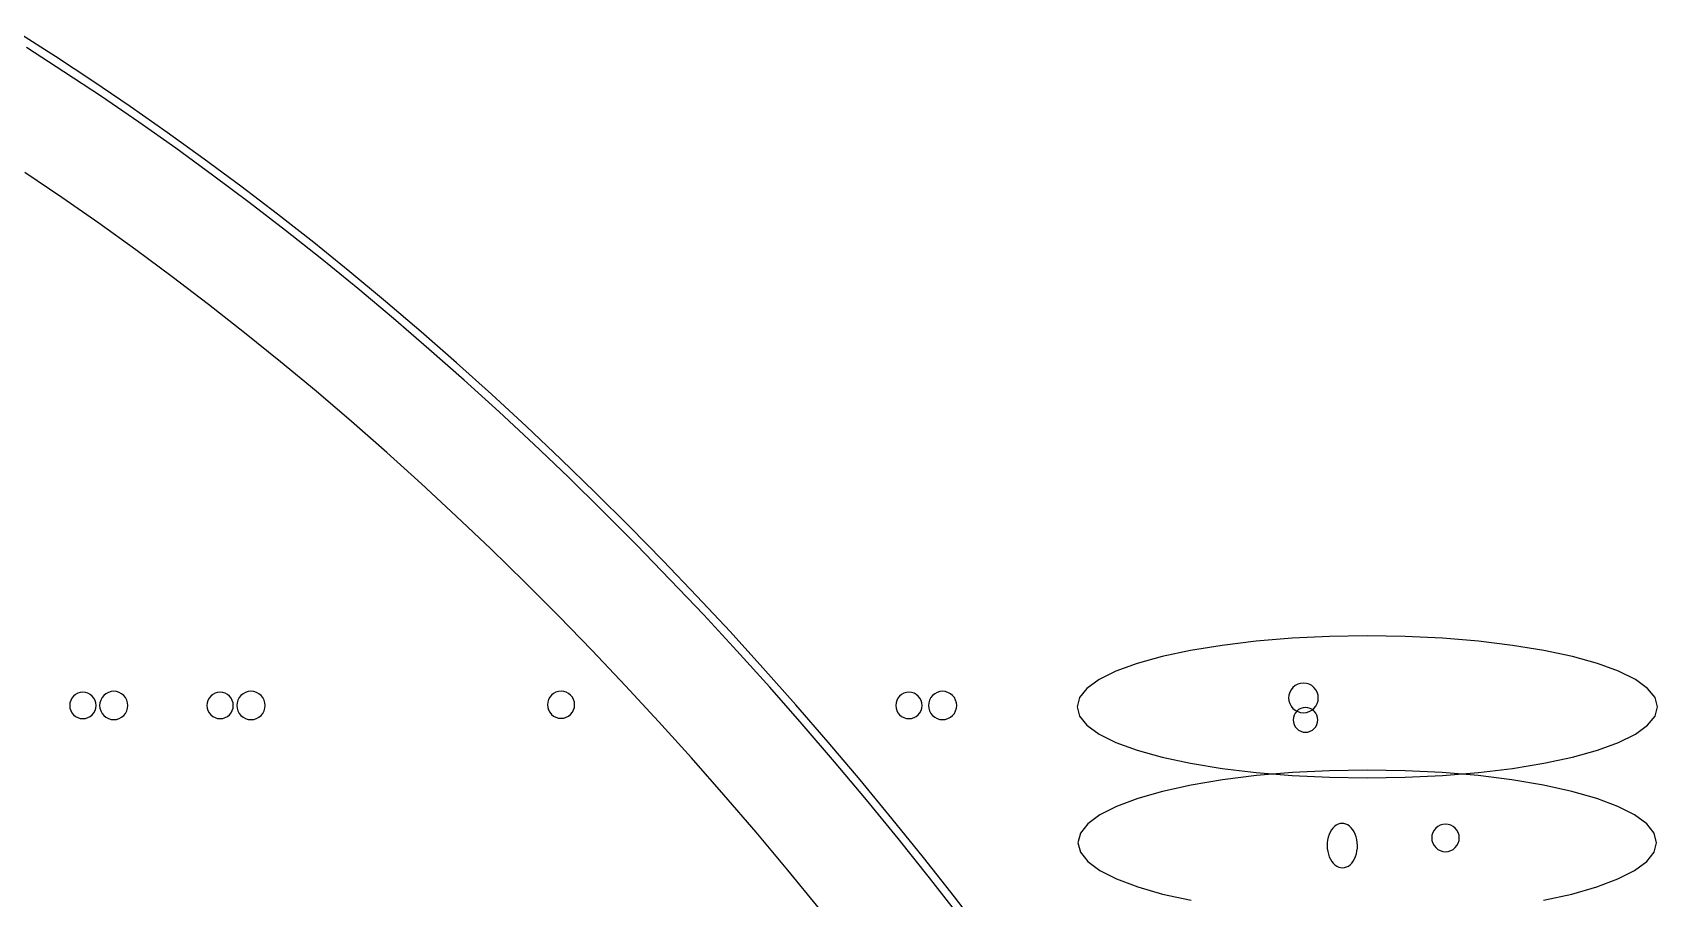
# Model space of a CAD drawing. Extents: x -1 to 217, y -22 to 302.
# Drawn here: x 150.9 to 201, y 262.1 to 288.8 of the extents above; entities that cross this region are included whole.
import ezdxf

# ---------------------------------------------------------------- set-up
doc = ezdxf.new("R2010")
doc.units = 0

msp = doc.modelspace()

# ---------------------------------------------------------------- linework, layer by layer
at = {"layer": 'CIRCLES'}
for p, q in [((189.901, 268.732), (189.822, 268.689)), ((189.987, 268.758), (189.901, 268.732)), ((190.077, 268.767), (189.987, 268.758)), ((190.166, 268.758), (190.077, 268.767)), ((190.252, 268.732), (190.166, 268.758)), ((190.331, 268.689), (190.252, 268.732)), ((152.045, 268.232), (152.022, 268.155)), ((152.083, 268.302), (152.045, 268.232)), ((152.133, 268.364), (152.083, 268.302)), ((152.195, 268.414), (152.133, 268.364)), ((152.265, 268.452), (152.195, 268.414)), ((152.342, 268.475), (152.265, 268.452)), ((152.421, 268.483), (152.342, 268.475)), ((152.501, 268.475), (152.421, 268.483)), ((152.577, 268.452), (152.501, 268.475)), ((152.647, 268.414), (152.577, 268.452)), ((152.709, 268.364), (152.647, 268.414)), ((152.76, 268.302), (152.709, 268.364)), ((152.797, 268.232), (152.76, 268.302)), ((152.82, 268.155), (152.797, 268.232)), ((152.971, 268.243), (152.946, 268.161)), ((153.011, 268.318), (152.971, 268.243)), ((153.065, 268.384), (153.011, 268.318)), ((153.131, 268.439), (153.065, 268.384)), ((153.207, 268.479), (153.131, 268.439)), ((153.289, 268.504), (153.207, 268.479)), ((153.374, 268.512), (153.289, 268.504)), ((153.459, 268.504), (153.374, 268.512)), ((153.541, 268.479), (153.459, 268.504)), ((153.616, 268.439), (153.541, 268.479)), ((153.682, 268.384), (153.616, 268.439)), ((153.736, 268.318), (153.682, 268.384)), ((153.777, 268.243), (153.736, 268.318)), ((153.802, 268.161), (153.777, 268.243)), ((156.278, 268.232), (156.255, 268.155)), ((156.316, 268.302), (156.278, 268.232)), ((156.367, 268.364), (156.316, 268.302)), ((156.428, 268.414), (156.367, 268.364)), ((156.499, 268.452), (156.428, 268.414)), ((156.575, 268.475), (156.499, 268.452)), ((156.655, 268.483), (156.575, 268.475)), ((156.734, 268.475), (156.655, 268.483)), ((156.81, 268.452), (156.734, 268.475)), ((156.881, 268.414), (156.81, 268.452)), ((156.942, 268.364), (156.881, 268.414)), ((156.993, 268.302), (156.942, 268.364)), ((157.031, 268.232), (156.993, 268.302)), ((157.054, 268.155), (157.031, 268.232)), ((157.204, 268.243), (157.179, 268.161)), ((157.244, 268.318), (157.204, 268.243)), ((157.298, 268.384), (157.244, 268.318)), ((157.365, 268.439), (157.298, 268.384)), ((157.44, 268.479), (157.365, 268.439)), ((157.522, 268.504), (157.44, 268.479)), ((157.607, 268.512), (157.522, 268.504)), ((157.692, 268.504), (157.607, 268.512)), ((157.774, 268.479), (157.692, 268.504)), ((157.849, 268.439), (157.774, 268.479)), ((157.916, 268.384), (157.849, 268.439)), ((157.97, 268.318), (157.916, 268.384)), ((158.01, 268.243), (157.97, 268.318)), ((158.035, 268.161), (158.01, 268.243)), ((166.789, 268.257), (166.765, 268.178)), ((166.828, 268.329), (166.789, 268.257)), ((166.88, 268.392), (166.828, 268.329)), ((166.943, 268.444), (166.88, 268.392)), ((167.015, 268.482), (166.943, 268.444)), ((167.093, 268.506), (167.015, 268.482)), ((167.174, 268.514), (167.093, 268.506)), ((167.256, 268.506), (167.174, 268.514)), ((167.334, 268.482), (167.256, 268.506)), ((167.406, 268.444), (167.334, 268.482)), ((167.469, 268.392), (167.406, 268.444)), ((167.521, 268.329), (167.469, 268.392)), ((167.56, 268.257), (167.521, 268.329)), ((167.583, 268.178), (167.56, 268.257)), ((177.53, 268.232), (177.507, 268.155)), ((177.567, 268.302), (177.53, 268.232)), ((177.618, 268.364), (177.567, 268.302)), ((177.68, 268.414), (177.618, 268.364)), ((177.75, 268.452), (177.68, 268.414)), ((177.826, 268.475), (177.75, 268.452)), ((177.906, 268.483), (177.826, 268.475)), ((177.985, 268.475), (177.906, 268.483)), ((178.062, 268.452), (177.985, 268.475)), ((178.132, 268.414), (178.062, 268.452)), ((178.194, 268.364), (178.132, 268.414)), ((178.244, 268.302), (178.194, 268.364)), ((178.282, 268.232), (178.244, 268.302)), ((178.305, 268.155), (178.282, 268.232)), ((178.54, 268.243), (178.515, 268.161)), ((178.58, 268.318), (178.54, 268.243)), ((178.634, 268.384), (178.58, 268.318)), ((178.701, 268.439), (178.634, 268.384)), ((178.776, 268.479), (178.701, 268.439)), ((178.858, 268.504), (178.776, 268.479)), ((178.943, 268.512), (178.858, 268.504)), ((179.028, 268.504), (178.943, 268.512)), ((179.11, 268.479), (179.028, 268.504)), ((179.185, 268.439), (179.11, 268.479)), ((179.252, 268.384), (179.185, 268.439)), ((179.306, 268.318), (179.252, 268.384)), ((179.346, 268.243), (179.306, 268.318)), ((179.371, 268.161), (179.346, 268.243)), ((189.628, 268.398), (189.619, 268.309)), ((189.619, 268.309), (189.628, 268.219)), ((189.654, 268.484), (189.628, 268.398)), ((189.628, 268.219), (189.654, 268.133)), ((189.696, 268.563), (189.654, 268.484)), ((189.753, 268.632), (189.696, 268.563)), ((189.822, 268.689), (189.753, 268.632)), ((190.4, 268.632), (190.331, 268.689)), ((190.457, 268.563), (190.4, 268.632)), ((190.5, 268.484), (190.457, 268.563)), ((190.526, 268.398), (190.5, 268.484)), ((190.5, 268.133), (190.526, 268.219)), ((190.535, 268.309), (190.526, 268.398)), ((190.526, 268.219), (190.535, 268.309)), ((152.022, 268.155), (152.014, 268.076)), ((152.014, 268.076), (152.022, 267.996)), ((152.022, 267.996), (152.045, 267.92)), ((152.045, 267.92), (152.083, 267.85)), ((152.083, 267.85), (152.133, 267.788)), ((152.133, 267.788), (152.195, 267.737)), ((152.195, 267.737), (152.265, 267.7)), ((152.577, 267.7), (152.647, 267.737)), ((152.647, 267.737), (152.709, 267.788)), ((152.709, 267.788), (152.76, 267.85)), ((152.76, 267.85), (152.797, 267.92)), ((152.797, 267.92), (152.82, 267.996)), ((152.828, 268.076), (152.82, 268.155)), ((152.82, 267.996), (152.828, 268.076)), ((152.946, 268.161), (152.937, 268.076)), ((152.937, 268.076), (152.946, 267.991)), ((152.946, 267.991), (152.971, 267.909)), ((152.971, 267.909), (153.011, 267.833)), ((153.011, 267.833), (153.065, 267.767)), ((153.065, 267.767), (153.131, 267.713)), ((153.131, 267.713), (153.207, 267.673)), ((153.541, 267.673), (153.616, 267.713)), ((153.616, 267.713), (153.682, 267.767)), ((153.682, 267.767), (153.736, 267.833)), ((153.736, 267.833), (153.777, 267.909)), ((153.777, 267.909), (153.802, 267.991)), ((153.81, 268.076), (153.802, 268.161)), ((153.802, 267.991), (153.81, 268.076)), ((156.255, 268.155), (156.247, 268.076)), ((156.247, 268.076), (156.255, 267.996)), ((156.255, 267.996), (156.278, 267.92)), ((156.278, 267.92), (156.316, 267.85)), ((156.316, 267.85), (156.367, 267.788)), ((156.367, 267.788), (156.428, 267.737)), ((156.428, 267.737), (156.499, 267.7)), ((156.81, 267.7), (156.881, 267.737)), ((156.881, 267.737), (156.942, 267.788)), ((156.942, 267.788), (156.993, 267.85)), ((156.993, 267.85), (157.031, 267.92)), ((157.031, 267.92), (157.054, 267.996)), ((157.062, 268.076), (157.054, 268.155)), ((157.054, 267.996), (157.062, 268.076)), ((157.179, 268.161), (157.171, 268.076)), ((157.171, 268.076), (157.179, 267.991)), ((157.179, 267.991), (157.204, 267.909)), ((157.204, 267.909), (157.244, 267.833)), ((157.244, 267.833), (157.298, 267.767)), ((157.298, 267.767), (157.365, 267.713)), ((157.365, 267.713), (157.44, 267.673)), ((157.774, 267.673), (157.849, 267.713)), ((157.849, 267.713), (157.916, 267.767)), ((157.916, 267.767), (157.97, 267.833)), ((157.97, 267.833), (158.01, 267.909)), ((158.01, 267.909), (158.035, 267.991)), ((158.043, 268.076), (158.035, 268.161)), ((158.035, 267.991), (158.043, 268.076)), ((166.765, 268.178), (166.757, 268.097)), ((166.757, 268.097), (166.765, 268.016)), ((166.765, 268.016), (166.789, 267.937)), ((166.789, 267.937), (166.828, 267.865)), ((166.828, 267.865), (166.88, 267.802)), ((166.88, 267.802), (166.943, 267.75)), ((166.943, 267.75), (167.015, 267.712)), ((167.015, 267.712), (167.093, 267.688)), ((167.256, 267.688), (167.334, 267.712)), ((167.334, 267.712), (167.406, 267.75)), ((167.406, 267.75), (167.469, 267.802)), ((167.469, 267.802), (167.521, 267.865)), ((167.521, 267.865), (167.56, 267.937)), ((167.56, 267.937), (167.583, 268.016)), ((167.591, 268.097), (167.583, 268.178)), ((167.583, 268.016), (167.591, 268.097)), ((177.507, 268.155), (177.499, 268.076)), ((177.499, 268.076), (177.507, 267.996)), ((177.507, 267.996), (177.53, 267.92)), ((177.53, 267.92), (177.567, 267.85)), ((177.567, 267.85), (177.618, 267.788)), ((177.618, 267.788), (177.68, 267.737)), ((177.68, 267.737), (177.75, 267.7)), ((178.062, 267.7), (178.132, 267.737)), ((178.132, 267.737), (178.194, 267.788)), ((178.194, 267.788), (178.244, 267.85)), ((178.244, 267.85), (178.282, 267.92)), ((178.282, 267.92), (178.305, 267.996)), ((178.313, 268.076), (178.305, 268.155)), ((178.305, 267.996), (178.313, 268.076)), ((178.515, 268.161), (178.507, 268.076)), ((178.507, 268.076), (178.515, 267.991)), ((178.515, 267.991), (178.54, 267.909)), ((178.54, 267.909), (178.58, 267.833)), ((178.58, 267.833), (178.634, 267.767)), ((178.634, 267.767), (178.701, 267.713)), ((178.701, 267.713), (178.776, 267.673)), ((179.11, 267.673), (179.185, 267.713)), ((179.185, 267.713), (179.252, 267.767)), ((179.252, 267.767), (179.306, 267.833)), ((179.306, 267.833), (179.346, 267.909)), ((179.346, 267.909), (179.371, 267.991)), ((179.379, 268.076), (179.371, 268.161)), ((179.371, 267.991), (179.379, 268.076)), ((189.654, 268.133), (189.696, 268.054)), ((189.696, 268.054), (189.753, 267.985)), ((189.753, 267.985), (189.822, 267.928)), ((189.788, 267.777), (189.766, 267.706)), ((189.823, 267.843), (189.788, 267.777)), ((189.822, 267.928), (189.901, 267.886)), ((189.87, 267.901), (189.823, 267.843)), ((189.928, 267.949), (189.87, 267.901)), ((189.901, 267.886), (189.987, 267.86)), ((189.994, 267.984), (189.928, 267.949)), ((189.987, 267.86), (190.077, 267.851)), ((190.066, 268.006), (189.994, 267.984)), ((190.14, 268.013), (190.066, 268.006)), ((190.077, 267.851), (190.166, 267.86)), ((190.215, 268.006), (190.14, 268.013)), ((190.166, 267.86), (190.252, 267.886)), ((190.286, 267.984), (190.215, 268.006)), ((190.252, 267.886), (190.331, 267.928)), ((190.352, 267.949), (190.286, 267.984)), ((190.331, 267.928), (190.4, 267.985)), ((190.41, 267.901), (190.352, 267.949)), ((190.4, 267.985), (190.457, 268.054)), ((190.457, 267.843), (190.41, 267.901)), ((190.457, 268.054), (190.5, 268.133)), ((190.493, 267.777), (190.457, 267.843)), ((190.514, 267.706), (190.493, 267.777)), ((152.265, 267.7), (152.342, 267.677)), ((152.342, 267.677), (152.421, 267.669)), ((152.421, 267.669), (152.501, 267.677)), ((152.501, 267.677), (152.577, 267.7)), ((153.207, 267.673), (153.289, 267.648)), ((153.289, 267.648), (153.374, 267.639)), ((153.374, 267.639), (153.459, 267.648)), ((153.459, 267.648), (153.541, 267.673)), ((156.499, 267.7), (156.575, 267.677)), ((156.575, 267.677), (156.655, 267.669)), ((156.655, 267.669), (156.734, 267.677)), ((156.734, 267.677), (156.81, 267.7)), ((157.44, 267.673), (157.522, 267.648)), ((157.522, 267.648), (157.607, 267.639)), ((157.607, 267.639), (157.692, 267.648)), ((157.692, 267.648), (157.774, 267.673)), ((167.093, 267.688), (167.174, 267.68)), ((167.174, 267.68), (167.256, 267.688)), ((177.75, 267.7), (177.826, 267.677)), ((177.826, 267.677), (177.906, 267.669)), ((177.906, 267.669), (177.985, 267.677)), ((177.985, 267.677), (178.062, 267.7)), ((178.776, 267.673), (178.858, 267.648)), ((178.858, 267.648), (178.943, 267.639)), ((178.943, 267.639), (179.028, 267.648)), ((179.028, 267.648), (179.11, 267.673)), ((189.766, 267.706), (189.759, 267.631)), ((189.759, 267.631), (189.766, 267.557)), ((189.766, 267.557), (189.788, 267.485)), ((189.788, 267.485), (189.823, 267.419)), ((189.823, 267.419), (189.87, 267.362)), ((189.87, 267.362), (189.928, 267.314)), ((189.928, 267.314), (189.994, 267.279)), ((189.994, 267.279), (190.066, 267.257)), ((190.066, 267.257), (190.14, 267.25)), ((190.14, 267.25), (190.215, 267.257)), ((190.215, 267.257), (190.286, 267.279)), ((190.286, 267.279), (190.352, 267.314)), ((190.352, 267.314), (190.41, 267.362)), ((190.41, 267.362), (190.457, 267.419)), ((190.457, 267.419), (190.493, 267.485)), ((190.493, 267.485), (190.514, 267.557)), ((190.522, 267.631), (190.514, 267.706)), ((190.514, 267.557), (190.522, 267.631)), ((194.104, 264.227), (194.065, 264.154)), ((194.157, 264.292), (194.104, 264.227)), ((194.222, 264.345), (194.157, 264.292)), ((194.295, 264.384), (194.222, 264.345)), ((194.375, 264.408), (194.295, 264.384)), ((194.458, 264.417), (194.375, 264.408)), ((194.541, 264.408), (194.458, 264.417)), ((194.621, 264.384), (194.541, 264.408)), ((194.695, 264.345), (194.621, 264.384)), ((194.759, 264.292), (194.695, 264.345)), ((194.812, 264.227), (194.759, 264.292)), ((194.852, 264.154), (194.812, 264.227)), ((194.04, 264.074), (194.032, 263.991)), ((194.032, 263.991), (194.04, 263.908)), ((194.065, 264.154), (194.04, 264.074)), ((194.04, 263.908), (194.065, 263.828)), ((194.065, 263.828), (194.104, 263.754)), ((194.104, 263.754), (194.157, 263.689)), ((194.759, 263.689), (194.812, 263.754)), ((194.812, 263.754), (194.852, 263.828)), ((194.876, 264.074), (194.852, 264.154)), ((194.852, 263.828), (194.876, 263.908)), ((194.884, 263.991), (194.876, 264.074)), ((194.876, 263.908), (194.884, 263.991)), ((194.157, 263.689), (194.222, 263.636)), ((194.222, 263.636), (194.295, 263.597)), ((194.295, 263.597), (194.375, 263.573)), ((194.375, 263.573), (194.458, 263.565)), ((194.458, 263.565), (194.541, 263.573)), ((194.541, 263.573), (194.621, 263.597)), ((194.621, 263.597), (194.695, 263.636)), ((194.695, 263.636), (194.759, 263.689))]:
    msp.add_line(p, q, dxfattribs=at)
at = {"layer": 'ELLIPSES'}
for p, q in [((151.572, 288.097), (150.409, 288.838)), ((151.838, 287.629), (150.677, 288.377)), ((152.729, 287.336), (151.572, 288.097)), ((152.993, 286.861), (151.838, 287.629)), ((153.881, 286.555), (152.729, 287.336)), ((154.142, 286.074), (152.993, 286.861)), ((155.026, 285.754), (153.881, 286.555)), ((155.284, 285.267), (154.142, 286.074)), ((156.165, 284.934), (155.026, 285.754)), ((156.421, 284.44), (155.284, 285.267)), ((157.297, 284.094), (156.165, 284.934)), ((151.776, 283.744), (150.63, 284.517)), ((157.55, 283.593), (156.421, 284.44)), ((158.423, 283.234), (157.297, 284.094)), ((152.916, 282.951), (151.776, 283.744)), ((158.673, 282.727), (157.55, 283.593)), ((154.05, 282.137), (152.916, 282.951)), ((159.542, 282.356), (158.423, 283.234)), ((159.789, 281.842), (158.673, 282.727)), ((160.654, 281.458), (159.542, 282.356)), ((155.177, 281.304), (154.05, 282.137)), ((160.899, 280.938), (159.789, 281.842)), ((156.298, 280.45), (155.177, 281.304)), ((161.758, 280.541), (160.654, 281.458)), ((162.001, 280.015), (160.899, 280.938)), ((157.411, 279.576), (156.298, 280.45)), ((162.856, 279.606), (161.758, 280.541)), ((163.095, 279.072), (162.001, 280.015)), ((158.518, 278.682), (157.411, 279.576)), ((163.946, 278.651), (162.856, 279.606)), ((164.183, 278.111), (163.095, 279.072)), ((159.618, 277.769), (158.518, 278.682)), ((165.029, 277.678), (163.946, 278.651)), ((160.71, 276.836), (159.618, 277.769)), ((165.262, 277.131), (164.183, 278.111)), ((166.104, 276.686), (165.029, 277.678)), ((161.794, 275.884), (160.71, 276.836)), ((166.334, 276.133), (165.262, 277.131)), ((167.171, 275.676), (166.104, 276.686)), ((162.872, 274.912), (161.794, 275.884)), ((167.398, 275.116), (166.334, 276.133)), ((168.23, 274.647), (167.171, 275.676)), ((163.941, 273.921), (162.872, 274.912)), ((168.454, 274.081), (167.398, 275.116)), ((169.282, 273.601), (168.23, 274.647)), ((165.002, 272.912), (163.941, 273.921)), ((169.502, 273.028), (168.454, 274.081)), ((170.324, 272.536), (169.282, 273.601)), ((166.055, 271.883), (165.002, 272.912)), ((170.542, 271.957), (169.502, 273.028)), ((171.359, 271.453), (170.324, 272.536)), ((167.1, 270.836), (166.055, 271.883)), ((171.573, 270.868), (170.542, 271.957)), ((172.385, 270.353), (171.359, 271.453)), ((168.137, 269.77), (167.1, 270.836)), ((172.595, 269.761), (171.573, 270.868)), ((173.402, 269.236), (172.385, 270.353)), ((192.045, 270.224), (190.876, 270.205)), ((193.214, 270.205), (192.045, 270.224)), ((169.165, 268.685), (168.137, 269.77)), ((173.609, 268.637), (172.595, 269.761)), ((186.594, 269.771), (185.714, 269.582)), ((187.568, 269.931), (186.594, 269.771)), ((188.619, 270.057), (187.568, 269.931)), ((189.728, 270.149), (188.619, 270.057)), ((190.876, 270.205), (189.728, 270.149)), ((194.363, 270.149), (193.214, 270.205)), ((195.472, 270.057), (194.363, 270.149)), ((196.522, 269.931), (195.472, 270.057)), ((197.496, 269.771), (196.522, 269.931)), ((198.377, 269.582), (197.496, 269.771)), ((174.411, 268.1), (173.402, 269.236)), ((184.942, 269.367), (184.291, 269.129)), ((185.714, 269.582), (184.942, 269.367)), ((199.149, 269.367), (198.377, 269.582)), ((199.799, 269.129), (199.149, 269.367)), ((183.773, 268.872), (183.396, 268.6)), ((184.291, 269.129), (183.773, 268.872)), ((200.317, 268.872), (199.799, 269.129)), ((200.694, 268.6), (200.317, 268.872)), ((170.184, 267.583), (169.165, 268.685)), ((174.614, 267.495), (173.609, 268.637)), ((183.168, 268.319), (183.091, 268.034)), ((183.396, 268.6), (183.168, 268.319)), ((200.922, 268.319), (200.694, 268.6)), ((200.999, 268.034), (200.922, 268.319)), ((175.41, 266.948), (174.411, 268.1)), ((183.091, 268.034), (183.168, 267.748)), ((183.168, 267.748), (183.396, 267.467)), ((200.694, 267.467), (200.922, 267.748)), ((200.922, 267.748), (200.999, 268.034)), ((171.195, 266.462), (170.184, 267.583)), ((175.61, 266.336), (174.614, 267.495)), ((183.396, 267.467), (183.773, 267.195)), ((200.317, 267.195), (200.694, 267.467)), ((176.401, 265.778), (175.41, 266.948)), ((183.773, 267.195), (184.291, 266.938)), ((184.291, 266.938), (184.942, 266.7)), ((199.149, 266.7), (199.799, 266.938)), ((199.799, 266.938), (200.317, 267.195)), ((172.197, 265.323), (171.195, 266.462)), ((176.596, 265.16), (175.61, 266.336)), ((184.942, 266.7), (185.714, 266.485)), ((185.714, 266.485), (186.594, 266.296)), ((186.594, 266.296), (187.568, 266.136)), ((196.522, 266.136), (197.496, 266.296)), ((197.496, 266.296), (198.377, 266.485)), ((198.377, 266.485), (199.149, 266.7)), ((177.382, 264.592), (176.401, 265.778)), ((187.581, 265.782), (186.61, 265.619)), ((187.568, 266.136), (188.619, 266.01)), ((188.629, 265.912), (187.581, 265.782)), ((188.619, 266.01), (189.728, 265.918)), ((189.734, 266.006), (188.629, 265.912)), ((189.728, 265.918), (190.876, 265.862)), ((190.88, 266.063), (189.734, 266.006)), ((190.876, 265.862), (192.045, 265.843)), ((192.045, 266.082), (190.88, 266.063)), ((193.21, 266.063), (192.045, 266.082)), ((192.045, 265.843), (193.214, 265.862)), ((194.356, 266.006), (193.21, 266.063)), ((193.214, 265.862), (194.363, 265.918)), ((195.462, 265.912), (194.356, 266.006)), ((194.363, 265.918), (195.472, 266.01)), ((196.509, 265.782), (195.462, 265.912)), ((195.472, 266.01), (196.522, 266.136)), ((197.48, 265.619), (196.509, 265.782)), ((173.189, 264.167), (172.197, 265.323)), ((184.962, 265.206), (184.313, 264.962)), ((185.732, 265.426), (184.962, 265.206)), ((186.61, 265.619), (185.732, 265.426)), ((198.358, 265.426), (197.48, 265.619)), ((199.128, 265.206), (198.358, 265.426)), ((199.777, 264.962), (199.128, 265.206)), ((177.574, 263.967), (176.596, 265.16)), ((184.313, 264.962), (183.797, 264.7)), ((200.293, 264.7), (199.777, 264.962)), ((178.354, 263.388), (177.382, 264.592)), ((183.422, 264.422), (183.194, 264.135)), ((183.797, 264.7), (183.422, 264.422)), ((190.937, 264.234), (190.898, 264.166)), ((190.982, 264.294), (190.937, 264.234)), ((191.032, 264.344), (190.982, 264.294)), ((191.087, 264.385), (191.032, 264.344)), ((191.144, 264.414), (191.087, 264.385)), ((191.204, 264.433), (191.144, 264.414)), ((191.265, 264.439), (191.204, 264.433)), ((191.326, 264.434), (191.265, 264.439)), ((191.386, 264.418), (191.326, 264.434)), ((191.444, 264.39), (191.386, 264.418)), ((191.5, 264.351), (191.444, 264.39)), ((191.551, 264.302), (191.5, 264.351)), ((191.598, 264.243), (191.551, 264.302)), ((191.639, 264.176), (191.598, 264.243)), ((200.669, 264.422), (200.293, 264.7)), ((200.897, 264.135), (200.669, 264.422)), ((174.172, 262.993), (173.189, 264.167)), ((178.542, 262.757), (177.574, 263.967)), ((183.194, 264.135), (183.117, 263.843)), ((183.117, 263.843), (183.194, 263.55)), ((190.81, 263.837), (190.807, 263.747)), ((190.807, 263.747), (190.812, 263.658)), ((190.821, 263.925), (190.81, 263.837)), ((190.839, 264.01), (190.821, 263.925)), ((190.865, 264.091), (190.839, 264.01)), ((190.898, 264.166), (190.865, 264.091)), ((191.674, 264.102), (191.639, 264.176)), ((191.702, 264.022), (191.674, 264.102)), ((191.723, 263.938), (191.702, 264.022)), ((191.736, 263.85), (191.723, 263.938)), ((191.742, 263.76), (191.736, 263.85)), ((191.739, 263.671), (191.742, 263.76)), ((200.973, 263.843), (200.897, 264.135)), ((200.897, 263.55), (200.973, 263.843)), ((179.316, 262.169), (178.354, 263.388)), ((183.194, 263.55), (183.422, 263.263)), ((183.422, 263.263), (183.797, 262.985)), ((190.812, 263.658), (190.825, 263.57)), ((190.825, 263.57), (190.846, 263.485)), ((190.846, 263.485), (190.874, 263.405)), ((190.874, 263.405), (190.909, 263.331)), ((190.909, 263.331), (190.951, 263.264)), ((190.951, 263.264), (190.997, 263.206)), ((190.997, 263.206), (191.049, 263.157)), ((191.516, 263.163), (191.566, 263.214)), ((191.566, 263.214), (191.611, 263.273)), ((191.611, 263.273), (191.651, 263.341)), ((191.651, 263.341), (191.684, 263.417)), ((191.684, 263.417), (191.71, 263.497)), ((191.71, 263.497), (191.728, 263.583)), ((191.728, 263.583), (191.739, 263.671)), ((200.293, 262.985), (200.669, 263.263)), ((200.669, 263.263), (200.897, 263.55)), ((175.146, 261.801), (174.172, 262.993)), ((179.5, 261.531), (178.542, 262.757)), ((183.797, 262.985), (184.313, 262.723)), ((184.313, 262.723), (184.962, 262.479)), ((191.049, 263.157), (191.104, 263.118)), ((191.104, 263.118), (191.163, 263.09)), ((191.163, 263.09), (191.223, 263.073)), ((191.223, 263.073), (191.284, 263.068)), ((191.284, 263.068), (191.345, 263.075)), ((191.345, 263.075), (191.404, 263.093)), ((191.404, 263.093), (191.462, 263.123)), ((191.462, 263.123), (191.516, 263.163)), ((199.128, 262.479), (199.777, 262.723)), ((199.777, 262.723), (200.293, 262.985)), ((184.962, 262.479), (185.732, 262.259)), ((185.732, 262.259), (186.61, 262.066)), ((197.48, 262.066), (198.358, 262.259)), ((198.358, 262.259), (199.128, 262.479)), ((180.269, 260.932), (179.316, 262.169))]:
    msp.add_line(p, q, dxfattribs=at)

doc.saveas('drawing.dxf')
